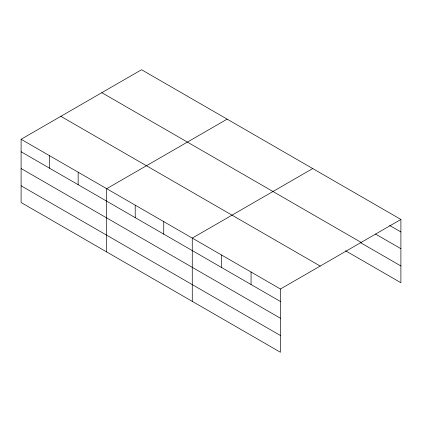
<?xml version="1.0" encoding="UTF-8"?>
<svg xmlns="http://www.w3.org/2000/svg" width="422" height="422" viewBox="0 0 422 422"><rect width="100%" height="100%" fill="white"/><g stroke="black" fill="none" stroke-linecap="round" stroke-linejoin="round"><path stroke-width="0.63" d="M280.445 318.251L280.445 289.007L21.1 139.271L21.1 202.539L280.445 352.27L280.445 318.251L21.1 168.52M345.507 250.747L400.9 282.729L400.9 219.461L141.555 69.73L21.1 139.271M227.142 119.141L106.682 188.687L106.682 251.95M312.723 168.552L192.268 238.098L192.268 301.361M280.445 289.007L400.9 219.461M389.596 225.427L400.9 231.952M375.464 234.02L400.9 248.706M101.807 92.676L361.148 242.407M360.203 242.476L400.9 265.971M60.852 116.324L320.192 266.055M21.1 151.762L280.445 301.498M21.1 185.785L280.445 335.516M251.053 272.037L251.053 284.528M221.661 255.067L221.661 267.559M163.741 221.624L163.741 234.115M135.214 205.155L135.214 217.647M78.154 172.213L78.154 184.704M49.627 155.744L49.627 168.236"/></g></svg>
